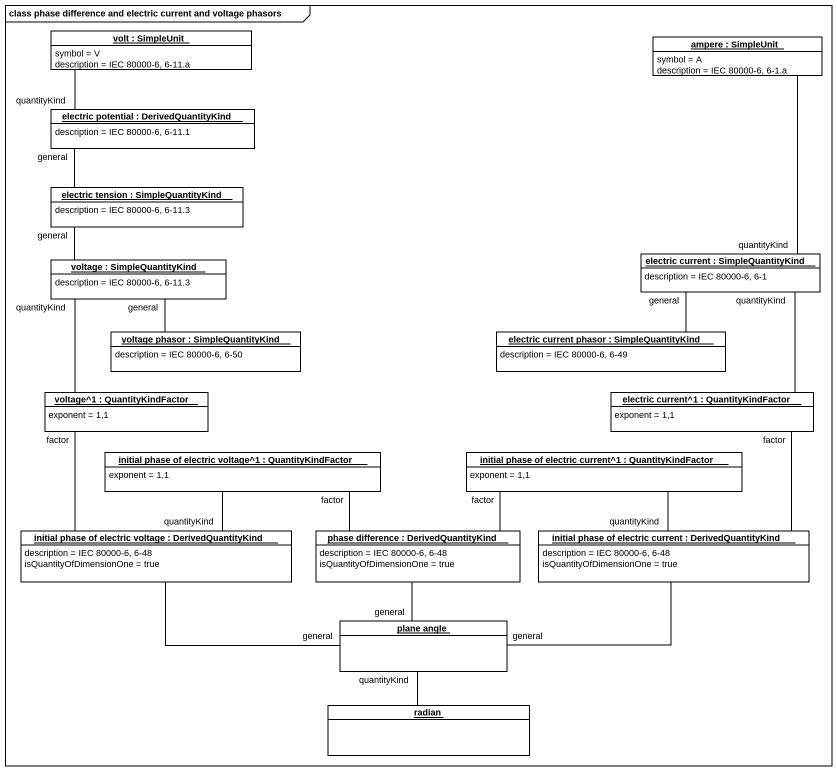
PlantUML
@startuml
mainframe class phase difference and electric current and voltage phasors
hide circle
hide empty members
object "volt : SimpleUnit" as volt #FFFFFF {
  symbol = V
  description = IEC 80000-6, 6-11.a
}
object "ampere : SimpleUnit" as ampere #FFFFFF {
  symbol = A
  description = IEC 80000-6, 6-1.a
}
object "electric potential : DerivedQuantityKind" as electric_potential #FFFFFF {
  description = IEC 80000-6, 6-11.1
}
object "electric tension : SimpleQuantityKind" as electric_tension #FFFFFF {
  description = IEC 80000-6, 6-11.3
}
object "voltage : SimpleQuantityKind" as voltage #FFFFFF {
  description = IEC 80000-6, 6-11.3
}
object "electric current : SimpleQuantityKind" as electric_current #FFFFFF {
  description = IEC 80000-6, 6-1
}
object "voltage phasor : SimpleQuantityKind" as voltage_phasor #FFFFFF {
  description = IEC 80000-6, 6-50
}
object "electric current phasor : SimpleQuantityKind" as electric_current_phasor #FFFFFF {
  description = IEC 80000-6, 6-49
}
object "voltage^1 : QuantityKindFactor" as voltage_1 #FFFFFF {
  exponent = 1,1
}
object "electric current^1 : QuantityKindFactor" as electric_current_1 #FFFFFF {
  exponent = 1,1
}
object "initial phase of electric voltage^1 : QuantityKindFactor" as initial_phase_of_electric #FFFFFF {
  exponent = 1,1
}
object "initial phase of electric current^1 : QuantityKindFactor" as initial_phase_of_electric_2 #FFFFFF {
  exponent = 1,1
}
object "initial phase of electric voltage : DerivedQuantityKind" as initial_phase_of_electric_3 #FFFFFF {
  description = IEC 80000-6, 6-48
  isQuantityOfDimensionOne = true
}
object "phase difference : DerivedQuantityKind" as phase_difference #FFFFFF {
  description = IEC 80000-6, 6-48
  isQuantityOfDimensionOne = true
}
object "initial phase of electric current : DerivedQuantityKind" as initial_phase_of_electric_4 #FFFFFF {
  description = IEC 80000-6, 6-48
  isQuantityOfDimensionOne = true
}
object "plane angle" as plane_angle #FFFFFF
object radian #FFFFFF
volt -- electric_potential : quantityKind
ampere -- electric_current : quantityKind
electric_tension -up- electric_potential : general
voltage -up- electric_tension : general
voltage -- voltage_1 : quantityKind
electric_current -- electric_current_1 : quantityKind
voltage_phasor -up- voltage : general
electric_current_phasor -up- electric_current : general
voltage_1 -- initial_phase_of_electric_3 : factor
electric_current_1 -- initial_phase_of_electric_4 : factor
initial_phase_of_electric -right- phase_difference : factor
initial_phase_of_electric_2 -left- phase_difference : factor
initial_phase_of_electric_3 -up- initial_phase_of_electric : quantityKind
initial_phase_of_electric_3 -right- plane_angle : general
phase_difference -- plane_angle : general
initial_phase_of_electric_4 -up- initial_phase_of_electric_2 : quantityKind
initial_phase_of_electric_4 -left- plane_angle : general
radian -up- plane_angle : quantityKind
@enduml
